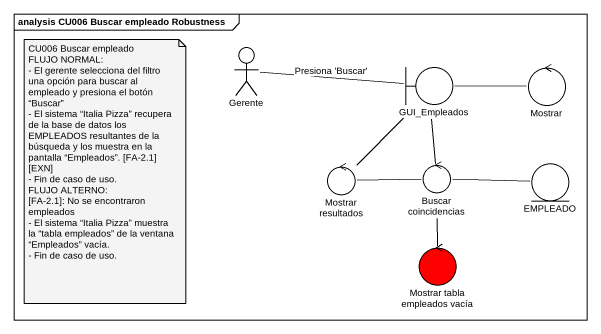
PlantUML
@startuml
mainframe analysis CU006 Buscar empleado Robustness
actor Gerente
boundary GUI_Empleados
control Mostrar
control "Mostrar resultados" as Mostrar_resultados
control "Buscar coincidencias" as Buscar_coincidencias
entity EMPLEADO
control "Mostrar tabla empleados vacía" as Mostrar_tabla_empleados #FF0000
Gerente -right- GUI_Empleados : Presiona 'Buscar'
GUI_Empleados -right- Mostrar
GUI_Empleados -- Buscar_coincidencias
Mostrar_resultados -up- GUI_Empleados
Buscar_coincidencias -left- Mostrar_resultados
Buscar_coincidencias -right- EMPLEADO
Buscar_coincidencias -- Mostrar_tabla_empleados
note as N1
  CU006 Buscar empleado
  FLUJO NORMAL:
  - El gerente selecciona del filtro una opción para buscar al empleado y presiona el botón “Buscar”
  - El sistema “Italia Pizza” recupera de la base de datos los EMPLEADOS resultantes de la búsqueda y los muestra en la pantalla “Empleados”. [FA-2.1] [EXN]
  - Fin de caso de uso.
  FLUJO ALTERNO:
  [FA-2.1]: No se encontraron empleados
  - El sistema “Italia Pizza” muestra la “tabla empleados” de la ventana “Empleados” vacía.
  - Fin de caso de uso.
end note
@enduml
